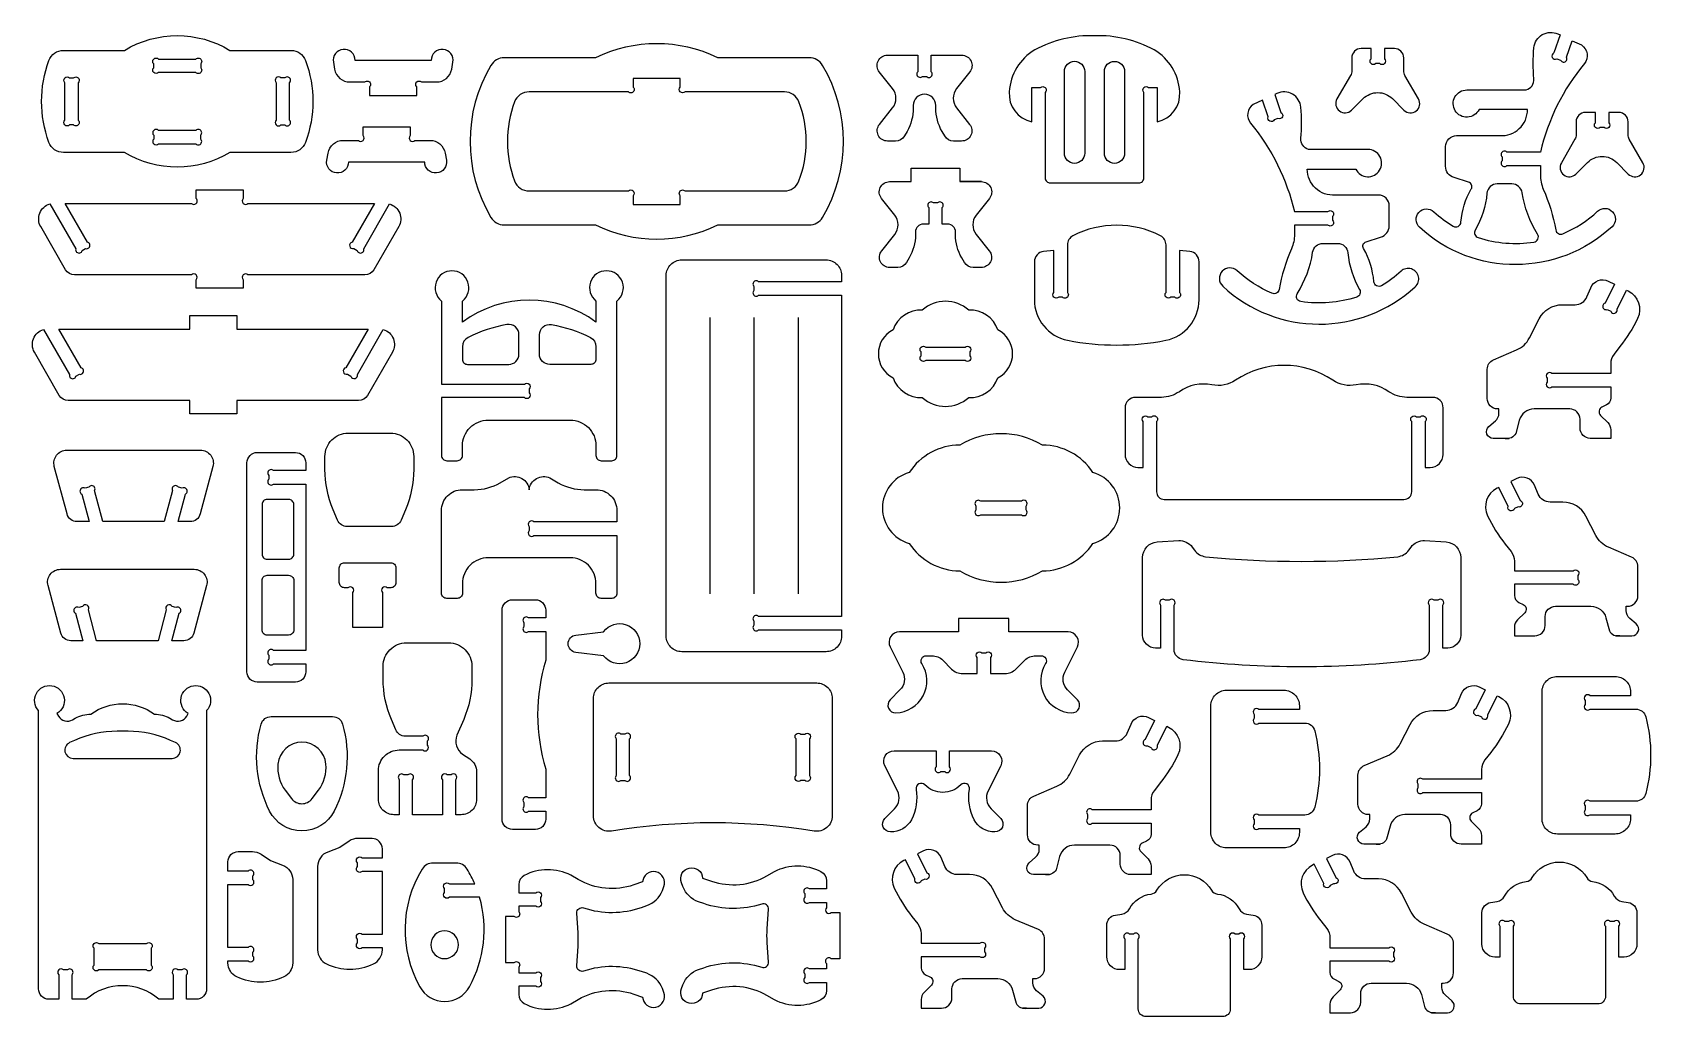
# Model space of a CAD drawing. Extents: x 655.5 to 715.9, y -16.7 to 58.1.
# Drawn here: x 655.5 to 715.7, y -16.7 to 19.9 of the extents above; entities that cross this region are included whole.
import ezdxf

# ---------------------------------------------------------------- set-up
doc = ezdxf.new("R2010")
doc.units = 0
doc.header["$MEASUREMENT"] = 0
doc.layers.get('DEFPOINTS').update_dxf_attribs({"color": 1, "linetype": 'CONTINUOUS'})
doc.layers.add('KONTUR', color=20, linetype='CONTINUOUS')

msp = doc.modelspace()

# ---------------------------------------------------------------- linework, layer by layer
at = {"layer": 'DEFPOINTS'}
msp.add_lwpolyline([(657.947, -13.989), (659.722, -13.989, -1), (659.899, -14.166), (659.899, -14.795, -1), (659.722, -14.972), (657.947, -14.972, -1), (657.77, -14.795), (657.77, -14.166, -1)], format="xyb", close=True, dxfattribs=at)
at = {"layer": 'KONTUR'}
for points in [[(712.341, 19.827), (712.112, 19.159, 1), (712.223, 18.934), (712.361, 18.887, 1), (712.586, 18.997), (712.795, 19.611), (713.145, 19.453, -0.438751), (713.248, 18.761, 0.114696), (711.61, 15.467), (710.366, 15.467, 1), (710.189, 15.29), (710.189, 15.144, 1), (710.366, 14.967), (711.61, 14.967), (711.61, 14.622, 0.102365), (711.72, 14.088, -0.056759), (712.182, 12.569, 0.480658), (712.446, 12.426, 0.086534), (713.743, 13.267, -1), (714.278, 12.69, -0.390732), (707.111, 12.669, -1), (707.643, 13.249, 0.050145), (708.364, 12.71, 0.556827), (708.655, 12.86, -0.109708), (709.035, 14.094, 0.51582), (708.939, 14.345), (708.4, 14.52, -0.338122), (708.082, 14.938), (708.082, 15.673, -0.414214), (708.491, 16.082), (710.099, 16.082, 0.436799), (711.13, 17.047), (709.327, 17.047, -0.587447), (708.441, 17.006, -0.587447), (708.873, 17.781), (711.083, 17.78, 0.360472), (711.371, 18.197, -0.043999), (711.371, 19.349, -0.520138), (712.262, 19.864)], [(656.091, 18.874, -0.314188), (656.633, 19.252), (658.904, 19.252, -0.27972), (662.831, 19.252), (665.102, 19.252, -0.314188), (665.644, 18.874, -0.178412), (665.644, 15.83, -0.314188), (665.102, 15.453), (662.831, 15.453, -0.27972), (658.904, 15.453), (656.633, 15.453, -0.314188), (656.091, 15.83, -0.178412)], [(667.486, 18.882, 0.441319), (667.045, 19.289, 0.441319), (666.68, 18.813), (666.726, 18.551, 0.363296), (667.294, 18.076), (667.854, 18.076, -1), (668.031, 17.899), (668.031, 17.576), (669.781, 17.576), (669.781, 17.899, -1), (669.958, 18.076), (670.517, 18.076, 0.363296), (671.085, 18.551), (671.132, 18.813, 0.441319), (670.767, 19.289, 0.441319), (670.326, 18.882)], [(672.545, 18.694, 0.274633), (672.545, 13.037, 0.264616), (673.041, 12.754), (676.441, 12.754, 0.230821), (680.995, 12.754), (684.395, 12.754, 0.264616), (684.891, 13.037, 0.274633), (684.891, 18.694, 0.264616), (684.395, 18.976), (680.995, 18.976, 0.230821), (676.441, 18.976), (673.041, 18.976, 0.264616)], [(695.013, 19.797, 0.130976), (692.791, 19.271, 0.25023), (691.841, 17.713, 0.38008), (692.677, 16.598), (692.676, 17.867), (692.999, 17.867, -1), (693.176, 17.69), (693.176, 14.51, 0.414214), (693.369, 14.317), (696.658, 14.317, 0.414214), (696.85, 14.51), (696.85, 17.69, -1), (697.027, 17.867), (697.35, 17.867), (697.349, 16.598, 0.38008), (698.185, 17.713, 0.25023), (697.235, 19.271, 0.130976)], [(705.806, 19.319), (705.806, 18.936, -1), (705.629, 18.759), (705.483, 18.759, -1), (705.306, 18.936), (705.306, 19.319), (704.936, 19.319, 0.414214), (704.59, 18.973), (704.59, 18.494, -0.131652), (704.544, 18.32), (704.039, 17.446, 0.876976), (704.583, 17.028), (705.013, 17.457, -0.414214), (706.1, 17.457), (706.53, 17.028, 0.876976), (707.074, 17.446), (706.569, 18.32, -0.131652), (706.523, 18.494), (706.523, 18.973, 0.414214), (706.177, 19.319)], [(660.17, 18.93), (661.565, 18.93, -1), (661.742, 18.753), (661.742, 18.607, -1), (661.565, 18.43), (660.17, 18.43, -1), (659.993, 18.607), (659.993, 18.753, -1)], [(688.266, 17.101, -0.131652), (688.034, 16.235), (687.937, 16.068, -0.267949), (687.604, 15.876), (687.31, 15.876, -0.627694), (687.009, 16.5), (687.496, 17.112, 0.349469), (687.495, 17.831), (687.003, 18.448, -0.628435), (687.304, 19.073), (688.437, 19.073), (688.437, 18.459, 1), (688.614, 18.282), (688.759, 18.282, 1), (688.937, 18.459), (688.937, 19.073), (690.069, 19.073, -0.628435), (690.37, 18.448), (689.878, 17.831, 0.349469), (689.877, 17.112), (690.364, 16.5, -0.627694), (690.063, 15.876), (689.769, 15.876, -0.267949), (689.436, 16.068), (689.339, 16.235, -0.131652), (689.108, 17.101), (689.108, 17.202, 1), (688.266, 17.202)], [(693.892, 18.467, -1), (694.648, 18.467), (694.648, 15.426, -1), (693.892, 15.426)], [(695.379, 18.467, -1), (696.134, 18.467), (696.134, 15.426, -1), (695.379, 15.426)], [(657.185, 18.05), (657.185, 16.655, -1), (657.008, 16.478), (656.862, 16.478, -1), (656.685, 16.655), (656.685, 18.05, -1), (656.862, 18.227), (657.008, 18.227, -1)], [(664.551, 18.05), (664.551, 16.655, 1), (664.728, 16.478), (664.873, 16.478, 1), (665.051, 16.655), (665.051, 18.05, 1), (664.873, 18.227), (664.728, 18.227, 1)], [(677.843, 18.21), (677.843, 17.887, -1), (677.666, 17.71), (673.966, 17.71, 0.311557), (673.426, 17.338, 0.183361), (673.426, 14.393, 0.311557), (673.966, 14.021), (677.666, 14.021, -1), (677.843, 13.844), (677.843, 13.521), (679.593, 13.521), (679.593, 13.844, -1), (679.77, 14.021), (683.47, 14.021, 0.311557), (684.01, 14.393, 0.183361), (684.01, 17.338, 0.311557), (683.47, 17.71), (679.77, 17.71, -1), (679.593, 17.887), (679.593, 18.21)], [(701.725, 17.612), (701.953, 16.943, -1), (701.843, 16.718), (701.705, 16.671, -1), (701.48, 16.781), (701.27, 17.396), (700.92, 17.237, 0.438751), (700.818, 16.545, -0.114696), (702.456, 13.251), (703.7, 13.251, -1), (703.877, 13.074), (703.877, 12.928, -1), (703.7, 12.751), (702.456, 12.751), (702.456, 12.406, -0.102365), (702.345, 11.872, 0.056759), (701.884, 10.353, -0.480658), (701.619, 10.211, -0.086534), (700.323, 11.052, 1), (699.787, 10.475, 0.390732), (706.954, 10.454, 1), (706.423, 11.034, -0.050145), (705.702, 10.495, -0.556827), (705.411, 10.644, 0.109708), (705.031, 11.879, -0.51582), (705.126, 12.129), (705.665, 12.305, 0.338122), (705.984, 12.722), (705.984, 13.457, 0.414214), (705.575, 13.866), (703.967, 13.866, -0.436799), (702.935, 14.831), (704.739, 14.831, 0.587447), (705.625, 14.791, 0.587447), (705.193, 15.565), (702.982, 15.565, -0.360472), (702.695, 15.981, 0.043999), (702.695, 17.134, 0.520138), (701.803, 17.648)], [(714.159, 16.942), (714.159, 16.559, -1), (713.982, 16.381), (713.836, 16.381, -1), (713.659, 16.559), (713.659, 16.942), (713.289, 16.942, 0.414214), (712.942, 16.596), (712.942, 16.116, -0.131652), (712.896, 15.943), (712.391, 15.068, 0.876976), (712.936, 14.65), (713.365, 15.08, -0.414214), (714.453, 15.08), (714.882, 14.65, 0.876976), (715.426, 15.068), (714.921, 15.943, -0.131652), (714.875, 16.116), (714.875, 16.596, 0.414214), (714.529, 16.942)], [(660.17, 15.775), (661.565, 15.775, 1), (661.742, 15.952), (661.742, 16.098, 1), (661.565, 16.275), (660.17, 16.275, 1), (659.993, 16.098), (659.993, 15.952, 1)], [(667.242, 15.097, -0.441319), (666.801, 14.689, -0.441319), (666.436, 15.166), (666.483, 15.428, -0.363296), (667.051, 15.903), (667.61, 15.903, 1), (667.787, 16.08), (667.787, 16.403), (669.537, 16.403), (669.537, 16.08, 1), (669.714, 15.903), (670.274, 15.903, -0.363296), (670.842, 15.428), (670.888, 15.166, -0.441319), (670.523, 14.689, -0.441319), (670.082, 15.097)], [(689.343, 12.785), (689.343, 13.399, 1), (689.166, 13.576), (689.02, 13.576, 1), (688.843, 13.399), (688.843, 12.785), (688.636, 12.785, 0.414214), (688.348, 12.496), (688.348, 12.395, -0.131652), (688.116, 11.529), (688.019, 11.362, -0.267949), (687.686, 11.17), (687.393, 11.17, -0.627694), (687.091, 11.793), (687.578, 12.406, 0.349469), (687.578, 13.125), (687.085, 13.742, -0.628435), (687.386, 14.367), (688.183, 14.367), (688.183, 14.867), (690.004, 14.867), (690.004, 14.367), (690.801, 14.367, -0.628435), (691.102, 13.742), (690.609, 13.125, 0.349469), (690.608, 12.406), (691.095, 11.793, -0.627694), (690.794, 11.17), (690.501, 11.17, -0.267949), (690.168, 11.362), (690.071, 11.529, -0.131652), (689.839, 12.395), (689.839, 12.496, 0.414214), (689.551, 12.785)], [(661.575, 10.397), (661.575, 10.719, 1), (661.398, 10.897), (657.047, 10.897, -0.267949), (656.714, 11.089), (655.787, 12.693, -0.487619), (656.128, 13.536), (657.091, 11.868, 1), (657.333, 11.803), (657.459, 11.876, 1), (657.524, 12.118), (656.692, 13.558), (661.398, 13.558, 1), (661.575, 13.736), (661.575, 14.058), (663.325, 14.058), (663.325, 13.736, 1), (663.502, 13.558), (668.208, 13.558), (667.377, 12.118, 1), (667.441, 11.876), (667.568, 11.803, 1), (667.81, 11.868), (668.773, 13.536, -0.487619), (669.113, 12.693), (668.187, 11.089, -0.267949), (667.854, 10.897), (663.502, 10.897, 1), (663.325, 10.719), (663.325, 10.397)], [(711.506, 12.412, -0.102416), (710.931, 13.957, 0.370344), (710.551, 14.283), (710.004, 14.283, 0.386693), (709.621, 13.935, -0.107473), (709.184, 12.566, 0.476686), (709.291, 12.287, 0.117674), (711.373, 12.12, 0.538917)], [(692.774, 9.974, 0.357981), (694.013, 8.465, 0.098177), (697.666, 8.465, 0.357981), (698.906, 9.974), (698.906, 11.384, 0.385638), (698.559, 11.766), (698.176, 11.804), (698.176, 10.246, -1), (697.999, 10.069), (697.853, 10.069, -1), (697.676, 10.246), (697.676, 12.01, 0.281144), (697.468, 12.353, 0.241814), (694.212, 12.353, 0.281144), (694.003, 12.01), (694.003, 10.246, -1), (693.826, 10.069), (693.68, 10.069, -1), (693.503, 10.246), (693.503, 11.804), (693.12, 11.766, 0.385638), (692.774, 11.384)], [(702.559, 10.196, 0.102416), (703.134, 11.741, -0.370344), (703.514, 12.068), (704.062, 12.068, -0.386693), (704.445, 11.72, 0.107473), (704.882, 10.351, -0.476686), (704.775, 10.072, -0.117674), (702.693, 9.904, -0.538917)], [(685.598, 10.643), (682.511, 10.643, 1), (682.334, 10.466), (682.334, 10.32, 1), (682.511, 10.143), (685.598, 10.143), (685.598, -1.812), (682.511, -1.812, 1), (682.334, -1.989), (682.334, -2.135, 1), (682.511, -2.312), (685.598, -2.312), (685.598, -2.549, -0.414214), (685.021, -3.126), (679.648, -3.126, -0.414214), (679.071, -2.549), (679.071, 10.88, -0.414214), (679.648, 11.457), (685.021, 11.457, -0.414214), (685.598, 10.88)], [(670.899, 3.981), (671.292, 3.981, 0.414214), (671.485, 4.173), (671.485, 4.534, -0.414214), (672.446, 5.495), (675.495, 5.495, -0.414214), (676.456, 4.534), (676.456, 4.173, 0.414214), (676.649, 3.981), (677.042, 3.981, 0.414214), (677.234, 4.173), (677.234, 9.924, 0.712109), (676.845, 11.048, 0.712109), (676.456, 9.924), (676.456, 9.142, 0.327793), (671.485, 9.142), (671.485, 9.924, 0.712109), (671.096, 11.048, 0.712109), (670.707, 9.924), (670.707, 6.828), (673.794, 6.828, -1), (673.971, 6.651), (673.971, 6.506, -1), (673.794, 6.328), (670.707, 6.328), (670.707, 4.173, 0.414214)], [(710.303, 4.812), (710.452, 4.812), (709.855, 4.812, -0.69618), (709.692, 5.252), (709.934, 5.46, 0.218856), (710.068, 5.751), (710.068, 5.91), (710.017, 5.91, -0.414214), (709.632, 6.295), (709.632, 7.385, -0.300567), (709.866, 7.738), (710.725, 8.104, 0.175054), (711.203, 8.549), (711.571, 9.265, -0.281092), (712.426, 9.787), (712.901, 9.787, 0.302959), (713.345, 10.083), (713.484, 10.418, -0.432835), (714.14, 10.665), (714.364, 10.554), (714.016, 9.846, 1), (714.097, 9.609), (714.228, 9.545, 1), (714.465, 9.626), (714.813, 10.334), (714.877, 10.302, -0.412418), (715.23, 9.277, -0.053802), (714.574, 8.227), (714.353, 7.946, 0.168092), (714.23, 7.589), (714.23, 7.228), (712.043, 7.228, 1), (711.866, 7.051), (711.866, 6.905, 1), (712.043, 6.728), (714.23, 6.728), (714.23, 6.317, -0.288515), (714.066, 6.057), (713.901, 5.978, 0.517103), (713.849, 5.669), (714.117, 5.4, -0.198912), (714.23, 5.128), (714.23, 4.812), (713.47, 4.812, -0.414214), (713.086, 5.197), (713.086, 5.526, 0.414214), (712.701, 5.91), (711.381, 5.91, 0.339454), (710.824, 5.483), (710.694, 4.998, -0.339454)], [(690.333, 6.33, 0.32816), (691.418, 7.062, 0.608717), (691.418, 8.856, 0.32816), (690.333, 9.588, 0.374627), (688.597, 9.588, 0.32816), (687.513, 8.856, 0.608717), (687.513, 7.062, 0.32816), (688.597, 6.33, 0.374627)], [(656.812, 6.221, -0.267949), (656.479, 6.413), (655.553, 8.018, -0.487619), (655.893, 8.861), (656.856, 7.192, 1), (657.098, 7.127), (657.225, 7.2, 1), (657.289, 7.442), (656.458, 8.883), (661.341, 8.883), (661.341, 9.383), (663.091, 9.383), (663.091, 8.883), (667.974, 8.883), (667.142, 7.442, 1), (667.207, 7.2), (667.333, 7.127, 1), (667.575, 7.192), (668.538, 8.861, -0.487619), (668.879, 8.018), (667.952, 6.413, -0.267949), (667.619, 6.221), (663.091, 6.221), (663.091, 5.721), (661.341, 5.721), (661.341, 6.221)], [(671.694, 8.567, 0.281144), (671.485, 8.225), (671.485, 7.757, 0.414214), (671.677, 7.565), (673.206, 7.565, 0.414214), (673.59, 7.949), (673.59, 8.669, 0.464054), (673.142, 9.048, 0.077001)], [(676.247, 8.567, -0.281144), (676.456, 8.225), (676.456, 7.757, -0.414214), (676.264, 7.565), (674.736, 7.565, -0.414214), (674.351, 7.949), (674.351, 8.669, -0.464054), (674.799, 9.048, -0.077001)], [(688.732, 8.209), (690.198, 8.209, -1), (690.375, 8.032), (690.375, 7.886, -1), (690.198, 7.709), (688.732, 7.709, -1), (688.555, 7.886), (688.555, 8.032, -1)], [(706.532, 2.539, 0.414214), (706.821, 2.828), (706.821, 5.436, -1), (706.998, 5.613), (707.144, 5.613, -1), (707.321, 5.436), (707.321, 3.734), (707.511, 3.734, 0.414214), (707.991, 4.214), (707.991, 5.954, 0.414214), (707.607, 6.339), (706.637, 6.339, -0.1548), (705.972, 6.55, 0.206677), (704.759, 6.804, -0.200512), (703.886, 6.977, 0.304221), (700.257, 6.977, -0.200512), (699.384, 6.804, 0.206677), (698.171, 6.55, -0.1548), (697.506, 6.339), (696.536, 6.339, 0.414214), (696.151, 5.954), (696.151, 4.214, 0.414214), (696.632, 3.734), (696.822, 3.734), (696.822, 5.436, -1), (696.999, 5.613), (697.145, 5.613, -1), (697.322, 5.436), (697.322, 2.828, 0.414214), (697.61, 2.539)], [(666.673, 2.158, -0.100549), (666.368, 3.659), (666.368, 4.142, -0.414214), (667.233, 5.008), (668.806, 5.008, -0.414214), (669.671, 4.142), (669.671, 3.659, -0.100549), (669.366, 2.158), (669.201, 1.769, -0.301123), (668.847, 1.534), (667.192, 1.534, -0.301123), (666.838, 1.769)], [(694.957, 0.905, 0.756347), (694.957, 3.541, 0.253291), (693.075, 4.562, 0.2751), (689.997, 4.562, 0.253291), (688.115, 3.541, 0.756347), (688.115, 0.905, 0.253291), (689.997, -0.117, 0.2751), (693.075, -0.117, 0.253291)], [(661.732, 4.376, -0.493145), (662.197, 3.771), (661.722, 1.999, -0.339454), (661.35, 1.714), (660.904, 1.714), (661.178, 2.737, 1), (661.053, 2.954), (660.912, 2.992, 1), (660.695, 2.867), (660.386, 1.714), (658.103, 1.714), (657.794, 2.867, 1), (657.577, 2.992), (657.436, 2.954, 1), (657.311, 2.737), (657.585, 1.714), (657.139, 1.714, -0.339454), (656.767, 1.999), (656.293, 3.771, -0.493145), (656.757, 4.376)], [(665.652, -3.082), (664.453, -3.082, 1), (664.276, -3.259), (664.276, -3.405, 1), (664.453, -3.582), (665.652, -3.582), (665.652, -3.873, -0.414214), (665.268, -4.258), (663.849, -4.258, -0.414214), (663.464, -3.873), (663.464, 3.904, -0.414214), (663.849, 4.288), (665.268, 4.288, -0.414214), (665.652, 3.904), (665.652, 3.613), (664.453, 3.613, 1), (664.276, 3.436), (664.276, 3.29, 1), (664.453, 3.113), (665.652, 3.113)], [(671.485, -0.591), (671.485, -0.952, -0.414214), (671.292, -1.144), (670.899, -1.144, -0.414214), (670.707, -0.952), (670.707, 2.132, -0.414214), (671.476, 2.902), (671.927, 2.902, 0.131652), (672.889, 3.159), (673.206, 3.342, -0.512051), (673.971, 2.902, -0.512051), (674.736, 3.342), (675.052, 3.159, 0.131652), (676.014, 2.902), (676.465, 2.902, -0.414214), (677.234, 2.132), (677.234, 1.703), (674.148, 1.703, 1), (673.971, 1.526), (673.971, 1.38, 1), (674.148, 1.203), (677.234, 1.203), (677.234, -0.952, -0.414214), (677.042, -1.144), (676.649, -1.144, -0.414214), (676.456, -0.952), (676.456, -0.591, 0.414214), (675.495, 0.37), (672.446, 0.37, 0.414214)], [(714.571, -2.534), (714.422, -2.534), (715.02, -2.534, 0.69618), (715.182, -2.094), (714.941, -1.887, -0.218856), (714.806, -1.595), (714.806, -1.436), (714.857, -1.436, 0.414214), (715.242, -1.051), (715.242, 0.038, 0.300567), (715.008, 0.392), (714.15, 0.758, -0.175054), (713.672, 1.203), (713.304, 1.919, 0.281092), (712.449, 2.441), (711.974, 2.441, -0.302959), (711.53, 2.737), (711.391, 3.072, 0.432835), (710.735, 3.318), (710.51, 3.208), (710.858, 2.5, -1), (710.778, 2.263), (710.647, 2.199, -1), (710.41, 2.279), (710.061, 2.987), (709.997, 2.956, 0.412418), (709.645, 1.93, 0.053802), (710.301, 0.88), (710.522, 0.6, -0.168092), (710.645, 0.243), (710.645, -0.118), (712.831, -0.118, -1), (713.008, -0.296), (713.008, -0.441, -1), (712.831, -0.618), (710.645, -0.618), (710.645, -1.03, 0.288515), (710.809, -1.29), (710.973, -1.368, -0.517103), (711.026, -1.678), (710.758, -1.946, 0.198912), (710.645, -2.218), (710.645, -2.534), (711.404, -2.534, 0.414214), (711.789, -2.149), (711.789, -1.821, -0.414214), (712.173, -1.436), (713.493, -1.436, -0.339454), (714.051, -1.864), (714.181, -2.349, 0.339454)], [(665.016, 2.54), (664.217, 2.54, 0.414214), (664.024, 2.348), (664.024, 0.506, 0.414214), (664.217, 0.314), (665.016, 0.314, 0.414214), (665.208, 0.506), (665.208, 2.348, 0.414214)], [(690.777, 1.973), (692.295, 1.973, 1), (692.472, 2.15), (692.472, 2.295, 1), (692.295, 2.473), (690.777, 2.473, 1), (690.6, 2.295), (690.6, 2.15, 1)], [(697.344, 0.956), (698.146, 1.007, -0.258789), (698.652, 0.767), (698.737, 0.648, 0.215961), (699.15, 0.41, 0.04907), (706.299, 0.41, 0.215961), (706.711, 0.648), (706.797, 0.767, -0.258789), (707.303, 1.007), (708.104, 0.956, -0.395564), (708.644, 0.38), (708.644, -2.511, -0.414214), (708.163, -2.992), (707.974, -2.992), (707.974, -1.392, 1), (707.797, -1.214), (707.651, -1.214, 1), (707.474, -1.392), (707.474, -3.043, -0.379167), (707.136, -3.425, -0.060635), (698.313, -3.425, -0.379167), (697.975, -3.043), (697.975, -1.392, 1), (697.798, -1.214), (697.652, -1.214, 1), (697.475, -1.392), (697.475, -2.992), (697.285, -2.992, -0.414214), (696.804, -2.511), (696.804, 0.38, -0.395564)], [(668.817, -0.747), (668.687, -0.747, 1), (668.51, -0.924), (668.51, -2.228), (667.401, -2.228), (667.401, -0.924, 1), (667.224, -0.747), (667.094, -0.747, -0.414214), (666.901, -0.555), (666.901, -0.01, -0.414214), (667.094, 0.182), (668.817, 0.182, -0.414214), (669.01, -0.01), (669.01, -0.555, -0.414214)], [(661.499, -0.06, -0.493145), (661.963, -0.665), (661.488, -2.436, -0.339454), (661.117, -2.721), (660.67, -2.721), (660.945, -1.698, 1), (660.819, -1.481), (660.679, -1.443, 1), (660.462, -1.569), (660.153, -2.721), (657.869, -2.721), (657.56, -1.569, 1), (657.344, -1.443), (657.203, -1.481, 1), (657.077, -1.698), (657.352, -2.721), (656.905, -2.721, -0.339454), (656.534, -2.436), (656.059, -0.665, -0.493145), (656.523, -0.06)], [(665.016, -2.509), (664.217, -2.509, -0.414214), (664.024, -2.317), (664.024, -0.476, -0.414214), (664.217, -0.283), (665.016, -0.283, -0.414214), (665.208, -0.476), (665.208, -2.317, -0.414214)], [(674.585, -8.565), (673.95, -8.565, 1), (673.773, -8.742), (673.773, -8.888, 1), (673.95, -9.065), (674.585, -9.065), (674.585, -9.356, -0.414214), (674.201, -9.741), (673.346, -9.741, -0.414214), (672.961, -9.356), (672.961, -1.58, -0.414214), (673.346, -1.195), (674.201, -1.195, -0.414214), (674.585, -1.58), (674.585, -1.87), (673.95, -1.87, 1), (673.773, -2.047), (673.773, -2.193, 1), (673.95, -2.37), (674.585, -2.37), (674.585, -3.437, 0.14798), (674.585, -7.498)], [(675.707, -3.155, -0.887813), (675.707, -2.506), (676.739, -2.383, -0.721474), (678.086, -2.831, -0.721474), (676.739, -3.278)], [(690.642, -3.94), (690.642, -3.343, -1), (690.819, -3.166), (690.965, -3.166, -1), (691.142, -3.343), (691.142, -3.94), (691.683, -3.94, 0.198912), (692.09, -3.771), (692.417, -3.445, -0.198912), (692.825, -3.276), (693.032, -3.276, -0.590467), (693.195, -3.571, 0.577506), (694.161, -5.405, 0.68225), (694.376, -4.913), (694.014, -4.551, -0.323318), (693.907, -3.884), (694.377, -2.948, 0.558125), (694.033, -2.391), (691.828, -2.391), (691.828, -1.891), (689.955, -1.891), (689.955, -2.391), (687.75, -2.391, 0.558125), (687.407, -2.948), (687.877, -3.884, -0.323318), (687.769, -4.551), (687.407, -4.913, 0.68225), (687.622, -5.405, 0.577506), (688.588, -3.571, -0.590467), (688.751, -3.276), (688.959, -3.276, -0.198912), (689.367, -3.445), (689.693, -3.771, 0.198912), (690.101, -3.94)], [(669.631, -9.193), (669.631, -7.89, 1), (669.454, -7.713), (669.308, -7.713, 1), (669.131, -7.89), (669.131, -9.193), (668.935, -9.193, -0.414214), (668.358, -8.616), (668.358, -7.553, -0.414214), (669.127, -6.783), (670.008, -6.783, 1), (670.185, -6.606), (670.185, -6.449, 1), (670.008, -6.272), (669.358, -6.272, -0.301123), (669.004, -6.037), (668.838, -5.647, -0.100549), (668.534, -4.147), (668.534, -3.663, -0.414214), (669.399, -2.798), (670.972, -2.798, -0.414214), (671.837, -3.663), (671.837, -4.147, -0.100549), (671.532, -5.647), (671.282, -6.239, 0.360488), (671.493, -6.944), (671.756, -7.119, -0.250847), (672.013, -7.599), (672.013, -8.616, -0.414214), (671.436, -9.193), (671.239, -9.193), (671.239, -7.89, 1), (671.062, -7.713), (670.916, -7.713, 1), (670.739, -7.89), (670.739, -9.193)], [(714.966, -4.622), (714.966, -4.764), (713.458, -4.764, 1), (713.281, -4.941), (713.281, -5.087, 1), (713.458, -5.264), (715.164, -5.264, -0.343094), (715.537, -5.554, -0.125025), (715.537, -8.402, -0.343094), (715.164, -8.692), (713.458, -8.692, 1), (713.281, -8.869), (713.281, -9.015, 1), (713.458, -9.192), (714.966, -9.192), (714.966, -9.335, -0.414214), (714.389, -9.912), (712.248, -9.912, -0.414214), (711.671, -9.335), (711.671, -4.622, -0.414214), (712.248, -4.045), (714.389, -4.045, -0.414214)], [(660.696, -5.662, 0.414214), (661.221, -5.522), (661.278, -5.423, -0.709008), (661.472, -4.394, -0.709008), (661.963, -5.318), (661.963, -15.676, -0.414214), (661.578, -16.061), (661.214, -16.061), (661.214, -15.149, 1), (661.037, -14.972), (660.891, -14.972, 1), (660.714, -15.149), (660.714, -16.061), (660.185, -16.061, 0.372772), (657.484, -16.061), (656.955, -16.061), (656.955, -15.149, 1), (656.778, -14.972), (656.632, -14.972, 1), (656.455, -15.149), (656.455, -16.061), (656.091, -16.061, -0.414214), (655.706, -15.676), (655.706, -5.318, -0.709008), (656.197, -4.394, -0.709008), (656.391, -5.423), (656.448, -5.522, 0.414214), (656.973, -5.662), (657.073, -5.605, -0.131652), (657.649, -5.451, -0.325362), (660.02, -5.451, -0.131652), (660.597, -5.605)], [(676.362, -4.867, -0.414214), (676.939, -4.29), (684.673, -4.29, -0.414214), (685.25, -4.867), (685.25, -9.233, -0.462325), (684.58, -9.802, 0.080889), (677.032, -9.802, -0.462325), (676.362, -9.233)], [(702.639, -5.138), (702.639, -5.281), (701.132, -5.281, 1), (700.955, -5.458), (700.955, -5.604, 1), (701.132, -5.781), (702.837, -5.781, -0.343094), (703.21, -6.071, -0.125025), (703.21, -8.919, -0.343094), (702.837, -9.209), (701.132, -9.209, 1), (700.955, -9.386), (700.955, -9.532, 1), (701.132, -9.709), (702.639, -9.709), (702.639, -9.851, -0.414214), (702.062, -10.428), (699.921, -10.428, -0.414214), (699.344, -9.851), (699.344, -5.138, -0.414214), (699.921, -4.561), (702.062, -4.561, -0.414214)], [(705.492, -10.289), (705.641, -10.289), (705.044, -10.289, -0.69618), (704.881, -9.849), (705.123, -9.642, 0.218856), (705.257, -9.35), (705.257, -9.191), (705.206, -9.191, -0.414214), (704.821, -8.806), (704.821, -7.717, -0.300567), (705.055, -7.363), (705.913, -6.997, 0.175054), (706.391, -6.552), (706.759, -5.836, -0.281092), (707.615, -5.314), (708.089, -5.314, 0.302959), (708.533, -5.018), (708.672, -4.683, -0.432835), (709.329, -4.436), (709.553, -4.547), (709.205, -5.255, 1), (709.286, -5.492), (709.416, -5.556, 1), (709.653, -5.476), (710.002, -4.768), (710.066, -4.799, -0.412418), (710.418, -5.825, -0.053802), (709.762, -6.874), (709.542, -7.155, 0.168092), (709.418, -7.512), (709.418, -7.873), (707.232, -7.873, 1), (707.055, -8.05), (707.055, -8.196, 1), (707.232, -8.373), (709.418, -8.373), (709.418, -8.784, -0.288515), (709.255, -9.044), (709.09, -9.123, 0.517103), (709.037, -9.433), (709.306, -9.701, -0.198912), (709.418, -9.973), (709.418, -10.289), (708.659, -10.289, -0.414214), (708.274, -9.904), (708.274, -9.575, 0.414214), (707.89, -9.191), (706.57, -9.191, 0.339454), (706.013, -9.618), (705.883, -10.104, -0.339454)], [(664.308, -9.06, -0.188994), (663.994, -5.819, -0.335294), (664.364, -5.54), (666.653, -5.54, -0.335294), (667.023, -5.819, -0.188994), (666.708, -9.06, -0.613363)], [(693.191, -11.424), (693.34, -11.424), (692.743, -11.424, -0.69618), (692.58, -10.984), (692.822, -10.777, 0.218856), (692.956, -10.485), (692.956, -10.326), (692.905, -10.326, -0.414214), (692.52, -9.941), (692.52, -8.852, -0.300567), (692.754, -8.498), (693.613, -8.132, 0.175054), (694.091, -7.687), (694.459, -6.971, -0.281092), (695.314, -6.449), (695.789, -6.449, 0.302959), (696.232, -6.153), (696.372, -5.818, -0.432835), (697.028, -5.571), (697.252, -5.682), (696.904, -6.39, 1), (696.985, -6.627), (697.116, -6.691, 1), (697.353, -6.611), (697.701, -5.903), (697.765, -5.934, -0.412418), (698.118, -6.96, -0.053802), (697.462, -8.01), (697.241, -8.29, 0.168092), (697.117, -8.647), (697.117, -9.008), (694.931, -9.008, 1), (694.754, -9.185), (694.754, -9.331, 1), (694.931, -9.508), (697.117, -9.508), (697.117, -9.919, -0.288515), (696.954, -10.18), (696.789, -10.258, 0.517103), (696.737, -10.568), (697.005, -10.836, -0.198912), (697.117, -11.108), (697.117, -11.424), (696.358, -11.424, -0.414214), (695.974, -11.039), (695.974, -10.71, 0.414214), (695.589, -10.326), (694.269, -10.326, 0.339454), (693.712, -10.753), (693.582, -11.239, -0.339454)], [(656.864, -6.511, 0.807396), (656.991, -7.099), (660.679, -7.099, 0.807396), (660.805, -6.511), (660.621, -6.428, 0.106564), (659.036, -6.086), (658.633, -6.086, 0.106564), (657.048, -6.428)], [(666.401, -7.307, 0.910256), (664.616, -7.307, 0.186543), (664.891, -8.284), (665.124, -8.593, 0.499812), (665.893, -8.593), (666.125, -8.284, 0.186543)], [(677.209, -6.371), (677.209, -7.738, 1), (677.386, -7.915), (677.532, -7.915, 1), (677.709, -7.738), (677.709, -6.371, 1), (677.532, -6.194), (677.386, -6.194, 1)], [(684.404, -6.371), (684.404, -7.738, -1), (684.227, -7.915), (684.081, -7.915, -1), (683.904, -7.738), (683.904, -6.371, -1), (684.081, -6.194), (684.227, -6.194, -1)], [(689.116, -6.815), (689.116, -7.413, 1), (689.293, -7.59), (689.439, -7.59, 1), (689.616, -7.413), (689.616, -6.815), (691.18, -6.815, -0.558125), (691.524, -7.372), (691.054, -8.308, 0.323318), (691.161, -8.975), (691.523, -9.337, -0.68225), (691.308, -9.829, -0.286613), (690.536, -9.383, -0.160038), (690.359, -8.251, 0.732143), (690.032, -8.085, -0.419662), (688.7, -8.085, 0.732143), (688.373, -8.251, -0.160038), (688.196, -9.383, -0.286613), (687.424, -9.829, -0.68225), (687.209, -9.337), (687.571, -8.975, 0.323318), (687.678, -8.308), (687.208, -7.372, -0.558125), (687.552, -6.815)], [(668.504, -11.303), (667.751, -11.303, -1), (667.574, -11.126), (667.574, -10.98, -1), (667.751, -10.803), (668.504, -10.803), (668.504, -10.462, 0.414214), (668.119, -10.078), (667.595, -10.078, 0.149546), (667.273, -10.176), (666.926, -10.41), (666.468, -10.582, 0.31269), (666.094, -11.122), (666.094, -14.223, 0.29069), (666.425, -14.745, 0.223211), (668.172, -14.745, 0.29069), (668.504, -14.223), (668.504, -14.144), (667.751, -14.144, -1), (667.574, -13.967), (667.574, -13.821, -1), (667.751, -13.644), (668.504, -13.644)], [(662.757, -11.791), (663.509, -11.791, 1), (663.686, -11.614), (663.686, -11.468, 1), (663.509, -11.291), (662.757, -11.291), (662.757, -10.95, -0.414214), (663.141, -10.566), (663.665, -10.566, -0.149546), (663.988, -10.664), (664.334, -10.898), (664.792, -11.07, -0.31269), (665.167, -11.61), (665.167, -14.711, -0.29069), (664.835, -15.233, -0.223211), (663.088, -15.233, -0.29069), (662.757, -14.711), (662.757, -14.632), (663.509, -14.632, 1), (663.686, -14.455), (663.686, -14.309, 1), (663.509, -14.132), (662.757, -14.132)], [(692.487, -16.393), (692.337, -16.393), (692.935, -16.393, 0.69618), (693.098, -15.953), (692.856, -15.746, -0.218856), (692.722, -15.454), (692.722, -15.295), (692.773, -15.295, 0.414214), (693.157, -14.91), (693.157, -13.821, 0.300567), (692.923, -13.467), (692.065, -13.101, -0.175054), (691.587, -12.656), (691.219, -11.94, 0.281092), (690.364, -11.418), (689.889, -11.418, -0.302959), (689.445, -11.122), (689.306, -10.787, 0.432835), (688.65, -10.541), (688.425, -10.651), (688.774, -11.359, -1), (688.693, -11.596), (688.562, -11.66, -1), (688.325, -11.58), (687.977, -10.872), (687.913, -10.903, 0.412418), (687.56, -11.929, 0.053802), (688.216, -12.979), (688.437, -13.259, -0.168092), (688.56, -13.616), (688.56, -13.977), (690.747, -13.977, -1), (690.924, -14.155), (690.924, -14.3, -1), (690.747, -14.477), (688.56, -14.477), (688.56, -14.889, 0.288515), (688.724, -15.149), (688.888, -15.227, -0.517103), (688.941, -15.537), (688.673, -15.805, 0.198912), (688.56, -16.077), (688.56, -16.393), (689.319, -16.393, 0.414214), (689.704, -16.008), (689.704, -15.68, -0.414214), (690.089, -15.295), (691.409, -15.295, -0.339454), (691.966, -15.723), (692.096, -16.208, 0.339454)], [(707.706, -16.561), (707.556, -16.561), (708.154, -16.561, 0.69618), (708.317, -16.121), (708.075, -15.914, -0.218856), (707.941, -15.622), (707.941, -15.463), (707.992, -15.463, 0.414214), (708.376, -15.078), (708.376, -13.989, 0.300567), (708.143, -13.635), (707.284, -13.269, -0.175054), (706.806, -12.824), (706.438, -12.108, 0.281092), (705.583, -11.586), (705.108, -11.586, -0.302959), (704.664, -11.29), (704.525, -10.955, 0.432835), (703.869, -10.708), (703.644, -10.819), (703.993, -11.527, -1), (703.912, -11.764), (703.781, -11.828, -1), (703.544, -11.748), (703.196, -11.04), (703.132, -11.071, 0.412418), (702.779, -12.097, 0.053802), (703.435, -13.146), (703.656, -13.427, -0.168092), (703.779, -13.784), (703.779, -14.145), (705.966, -14.145, -1), (706.143, -14.322), (706.143, -14.468, -1), (705.966, -14.645), (703.779, -14.645), (703.779, -15.056, 0.288515), (703.943, -15.316), (704.107, -15.395, -0.517103), (704.16, -15.705), (703.892, -15.973, 0.198912), (703.779, -16.245), (703.779, -16.561), (704.538, -16.561, 0.414214), (704.923, -16.176), (704.923, -15.847, -0.414214), (705.308, -15.463), (706.628, -15.463, -0.339454), (707.185, -15.89), (707.315, -16.376, 0.339454)], [(672.121, -12.267), (670.998, -12.267, -1), (670.821, -12.09), (670.821, -11.945, -1), (670.998, -11.767), (671.941, -11.767, 0.035368), (671.66, -11.222, 0.261699), (671.249, -10.991), (670.392, -10.991, 0.261699), (669.981, -11.222, 0.2701), (669.897, -15.597, 0.587624), (671.745, -15.597, 0.2005)], [(673.788, -16.221, 0.24467), (675.519, -16.228), (675.798, -16.067, -0.217196), (677.863, -15.868), (678.192, -15.982, 0.459056), (678.689, -16.356, 0.459056), (678.984, -15.809), (678.928, -15.662, 0.221765), (678.343, -15.097), (678.151, -15.031, 0.163624), (675.993, -15.015, -0.531368), (675.741, -14.819), (675.789, -14.092, 0.033043), (675.789, -13.584), (675.741, -12.856, -0.531368), (675.993, -12.661, 0.163624), (678.151, -12.644), (678.343, -12.578, 0.221765), (678.928, -12.013), (678.984, -11.866, 0.459056), (678.689, -11.319, 0.459056), (678.192, -11.693), (677.863, -11.807, -0.217196), (675.798, -11.608), (675.519, -11.448, 0.24467), (673.788, -11.454, 0.278615), (673.582, -11.795), (673.582, -12.098), (674.217, -12.098, -1), (674.394, -12.275), (674.394, -12.421, -1), (674.217, -12.598), (673.582, -12.598), (673.582, -12.8, -1), (673.405, -12.977), (673.082, -12.977), (673.082, -14.698), (673.405, -14.698, -1), (673.582, -14.875), (673.582, -15.078), (674.217, -15.078, -1), (674.394, -15.255), (674.394, -15.401, -1), (674.217, -15.578), (673.582, -15.578), (673.582, -15.88, 0.278615)], [(684.831, -16.078, -0.24467), (683.1, -16.085), (682.821, -15.924, 0.217196), (680.756, -15.726), (680.426, -15.84, -0.459056), (679.93, -16.213, -0.459056), (679.635, -15.666), (679.691, -15.519, -0.221765), (680.276, -14.955), (680.468, -14.888, -0.163624), (682.626, -14.872, 0.531368), (682.878, -14.677), (682.829, -13.949, -0.033043), (682.829, -13.441), (682.878, -12.714, 0.531368), (682.626, -12.518, -0.163624), (680.468, -12.502), (680.276, -12.436, -0.221765), (679.691, -11.871), (679.635, -11.724, -0.459056), (679.93, -11.177, -0.459056), (680.426, -11.551), (680.756, -11.664, 0.217196), (682.821, -11.466), (683.1, -11.305, -0.24467), (684.831, -11.312, -0.278615), (685.037, -11.652), (685.037, -11.955), (684.402, -11.955, 1), (684.225, -12.132), (684.225, -12.278, 1), (684.402, -12.455), (685.037, -12.455), (685.037, -12.658, 1), (685.214, -12.835), (685.537, -12.835), (685.537, -14.556), (685.214, -14.556, 1), (685.037, -14.733), (685.037, -14.935), (684.402, -14.935, 1), (684.225, -15.112), (684.225, -15.258, 1), (684.402, -15.435), (685.037, -15.435), (685.037, -15.738, -0.278615)], [(697.338, -12.007, -0.572309), (699.371, -12.007, 0.236246), (699.587, -12.147, -0.245302), (700.397, -12.693, 0.231613), (700.672, -12.889), (700.917, -12.929, -0.367108), (701.239, -13.308), (701.239, -14.479, -0.414214), (700.758, -14.96), (700.568, -14.96), (700.568, -13.812, 1), (700.391, -13.635), (700.245, -13.635, 1), (700.068, -13.812), (700.068, -16.42, -0.414214), (699.78, -16.708), (696.929, -16.708, -0.414214), (696.64, -16.42), (696.64, -13.812, 1), (696.463, -13.635), (696.317, -13.635, 1), (696.14, -13.812), (696.14, -14.96), (695.951, -14.96, -0.414214), (695.47, -14.479), (695.47, -13.308, -0.367108), (695.792, -12.929), (696.036, -12.889, 0.231613), (696.311, -12.693, -0.245302), (697.121, -12.147, 0.236246)], [(711.304, -11.536, -0.572309), (713.337, -11.536, 0.236246), (713.553, -11.677, -0.245302), (714.363, -12.222, 0.231613), (714.639, -12.418), (714.883, -12.459, -0.367108), (715.205, -12.838), (715.205, -14.009, -0.414214), (714.724, -14.49), (714.534, -14.49), (714.534, -13.342, 1), (714.357, -13.165), (714.211, -13.165, 1), (714.034, -13.342), (714.034, -15.95, -0.414214), (713.746, -16.238), (710.895, -16.238, -0.414214), (710.606, -15.95), (710.606, -13.342, 1), (710.429, -13.165), (710.283, -13.165, 1), (710.106, -13.342), (710.106, -14.49), (709.917, -14.49, -0.414214), (709.436, -14.009), (709.436, -12.838, -0.367108), (709.758, -12.459), (710.002, -12.418, 0.231613), (710.277, -12.222, -0.245302), (711.087, -11.677, 0.236246)], [(670.821, -13.518, 0.414214), (670.305, -14.033, 0.414214), (670.821, -14.549, 0.414214), (671.336, -14.033, 0.414214)]]:
    msp.add_lwpolyline(points, format="xyb", close=True, dxfattribs=at)
for points in [[(690.801, 14.367), (690.004, 14.367)], [(680.689, 9.307), (680.689, -0.976)], [(682.334, 9.307), (682.334, -0.976)], [(683.98, 9.307), (683.98, -0.976)]]:
    msp.add_lwpolyline(points, dxfattribs=at)

doc.saveas('drawing.dxf')
